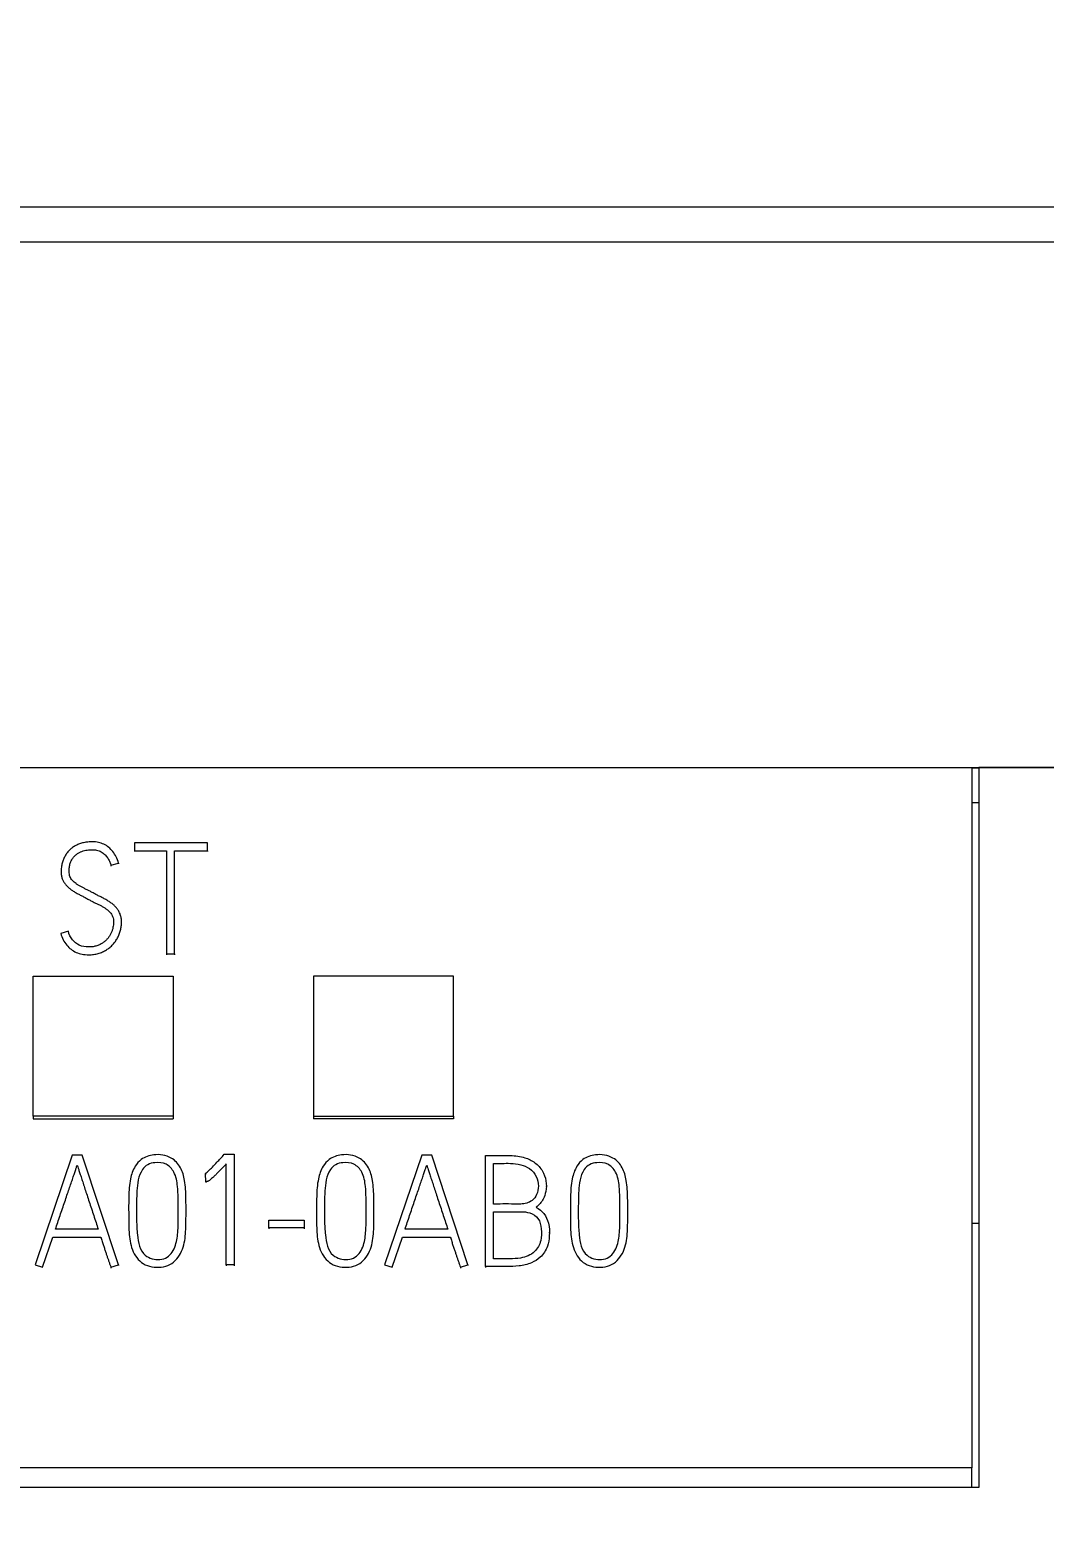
# Model space of a CAD drawing. Header units: millimetres. Extents: x 1359 to 3577, y 1333 to 3557.
# Drawn here: x 2557.92 to 2572.41, y 3042.85 to 3064.09 of the extents above; entities that cross this region are included whole.
import ezdxf

# ---------------------------------------------------------------- set-up
doc = ezdxf.new("R2010")
doc.units = ezdxf.units.MM
doc.set_wipeout_variables(frame=1)
doc.layers.add('000-PI-Oprema', color=30, linetype='Continuous', lineweight=5)
doc.layers.add('002-PI-Kabelska kanalica', color=150, linetype='Continuous')
doc.styles.get("Standard").update_dxf_attribs({"font": 'arial.ttf'})
doc.dimstyles.new('ISO-25', dxfattribs={"dimtxt": 2.5, "dimasz": 2.5, "dimexe": 1.25, "dimexo": 0.625, "dimtad": 1, "dimtxsty": 'Standard', "dimcen": 2.5, "dimadec": 0, "dimazin": 0, "dimtfac": 1, "dimtmove": 0, "dimatfit": 3, "dimfxl": 1, "dimarcsym": 0})

# ---------------------------------------------------------------- blocks, each defined once
blk = doc.blocks.new('IM 155-5 PN ST - 6ES7155-5AA01-0AB0')
blk.add_wipeout([(0, 147.007), (34.8, 147.007), (34.8, 0), (0, 0)])
at = {"color": 0, "linetype": 'ByBlock', "lineweight": 0, "ltscale": 0.25}
blk.add_lwpolyline([(0, 147.007), (34.8, 147.007), (34.8, 0), (0, 0), (0, 147.007)], dxfattribs=at)
at = {"layer": '000-PI-Oprema', "color": 0, "linetype": 'ByBlock', "lineweight": 0}
for p, q in [((29.8, 147), (5, 147)), ((29.8, 147), (29.9, 147)), ((29.8, 147), (29.8, 137.006)), ((34.8, 147.007), (29.9, 147.007)), ((29.9, 146.5), (29.8, 146.5)), ((18.89, 145.93), (17.844, 145.93)), ((17.844, 145.93), (17.844, 145.818)), ((18.89, 145.818), (18.89, 145.93)), ((17.844, 145.818), (18.301, 145.818)), ((17.844, 145.818), (17.844, 145.805)), ((18.301, 145.818), (18.301, 144.345)), ((18.415, 144.345), (18.415, 145.818)), ((18.415, 145.818), (18.89, 145.818)), ((18.89, 145.818), (18.89, 145.805)), ((16.799, 145.521), (16.799, 145.508)), ((17.509, 145.611), (17.618, 145.641)), ((17.509, 145.611), (17.509, 145.598)), ((17.618, 145.641), (17.618, 145.629)), ((16.901, 144.669), (16.792, 144.638)), ((17.66, 144.783), (17.66, 144.796)), ((16.792, 144.638), (16.792, 144.625)), ((18.301, 144.345), (18.415, 144.345)), ((18.301, 144.345), (18.301, 144.332)), ((18.415, 144.345), (18.415, 144.332)), ((16.4, 142.027), (16.4, 144.028)), ((16.4, 144.028), (18.4, 144.028)), ((18.4, 144.028), (18.4, 142.027)), ((20.4, 144.028), (20.4, 142.027)), ((22.4, 144.028), (20.4, 144.028)), ((22.4, 142.027), (22.4, 144.028)), ((18.4, 142.027), (16.4, 142.027)), ((16.4, 142.027), (16.4, 141.989)), ((16.4, 141.989), (18.4, 141.989)), ((18.4, 142.027), (18.4, 141.989)), ((20.4, 142.027), (22.4, 142.027)), ((20.4, 142.027), (20.4, 141.989)), ((22.4, 141.989), (20.4, 141.989)), ((22.4, 142.027), (22.4, 141.989)), ((16.957, 141.471), (16.426, 139.906)), ((17.099, 141.471), (16.957, 141.471)), ((17.616, 139.906), (17.099, 141.471)), ((19.128, 141.483), (19.267, 141.483)), ((19.267, 141.483), (19.267, 139.903)), ((21.947, 141.471), (21.417, 139.906)), ((22.09, 141.471), (21.947, 141.471)), ((22.607, 139.906), (22.09, 141.471)), ((22.857, 139.881), (22.857, 141.466)), ((19.156, 139.903), (19.156, 141.347)), ((22.971, 140.773), (22.971, 141.354)), ((18.866, 141.092), (18.859, 141.209)), ((18.859, 141.209), (18.859, 141.196)), ((18.866, 141.092), (18.866, 141.079)), ((23.726, 141.022), (23.726, 141.035)), ((17.762, 140.712), (17.762, 140.699)), ((18.581, 140.68), (18.581, 140.693)), ((20.445, 140.712), (20.445, 140.699)), ((21.264, 140.68), (21.264, 140.693)), ((22.971, 139.991), (22.971, 140.663)), ((24.069, 140.712), (24.069, 140.699)), ((24.888, 140.68), (24.888, 140.693)), ((17.327, 140.412), (16.717, 140.412)), ((19.764, 140.544), (20.27, 140.544)), ((19.764, 140.432), (19.764, 140.544)), ((19.764, 140.432), (19.764, 140.419)), ((20.27, 140.432), (19.764, 140.432)), ((20.27, 140.544), (20.27, 140.432)), ((20.27, 140.432), (20.27, 140.419)), ((22.318, 140.412), (21.708, 140.412)), ((29.8, 140.5), (29.9, 140.5)), ((16.533, 139.87), (16.679, 140.3)), ((16.679, 140.3), (17.365, 140.3)), ((17.365, 140.3), (17.365, 140.287)), ((21.524, 139.87), (21.67, 140.3)), ((21.67, 140.3), (22.356, 140.3)), ((22.356, 140.3), (22.356, 140.287)), ((23.77, 140.356), (23.77, 140.369)), ((16.426, 139.906), (16.533, 139.87)), ((17.507, 139.87), (17.616, 139.906)), ((17.507, 139.87), (17.507, 139.858)), ((17.616, 139.906), (17.616, 139.893)), ((19.267, 139.903), (19.156, 139.903)), ((19.156, 139.903), (19.156, 139.89)), ((19.267, 139.903), (19.267, 139.89)), ((21.417, 139.906), (21.524, 139.87)), ((22.498, 139.87), (22.607, 139.906)), ((22.498, 139.87), (22.498, 139.858)), ((22.607, 139.906), (22.607, 139.893)), ((22.857, 139.881), (22.857, 139.869)), ((29.8, 137.006), (5, 137.006)), ((29.8, 136.726), (29.8, 137.006)), ((29.9, 136.726), (4.9, 136.726))]:
    blk.add_line(p, q, dxfattribs=at)
for points, knots in [([(29.9, 147.007), (29.9, 145.414), (29.9, 141.989), (29.9, 138.561), (29.9, 136.726)], [0, 0, 0, 0, 0.464934, 1, 1, 1, 1]), ([(17.618, 145.641), (17.609, 145.672), (17.586, 145.73), (17.539, 145.806), (17.48, 145.868), (17.41, 145.913), (17.331, 145.94), (17.254, 145.947), (17.182, 145.943), (17.12, 145.933), (17.062, 145.917), (17.009, 145.894), (16.962, 145.865), (16.92, 145.831), (16.884, 145.79), (16.854, 145.745), (16.83, 145.694), (16.812, 145.639), (16.801, 145.58), (16.798, 145.521), (16.801, 145.467), (16.812, 145.419), (16.832, 145.377), (16.858, 145.34), (16.888, 145.306), (16.923, 145.275), (16.962, 145.247), (17.004, 145.22), (17.049, 145.196), (17.096, 145.173), (17.143, 145.148), (17.189, 145.122), (17.234, 145.098), (17.279, 145.075), (17.322, 145.055), (17.364, 145.035), (17.402, 145.013), (17.437, 144.991), (17.468, 144.966), (17.495, 144.939), (17.518, 144.91), (17.535, 144.877), (17.545, 144.838), (17.548, 144.799), (17.545, 144.76), (17.539, 144.723), (17.529, 144.683), (17.514, 144.643), (17.493, 144.605), (17.468, 144.569), (17.437, 144.535), (17.399, 144.505), (17.357, 144.479), (17.308, 144.458), (17.252, 144.446), (17.167, 144.441), (17.057, 144.456), (16.95, 144.542), (16.91, 144.624), (16.901, 144.669)], [0, 0, 0, 0, 0.029502, 0.056552, 0.082213, 0.107035, 0.131706, 0.157625, 0.177725, 0.196768, 0.215008, 0.232485, 0.249262, 0.265692, 0.282067, 0.298646, 0.315747, 0.333416, 0.35172, 0.370963, 0.387214, 0.402039, 0.415923, 0.429557, 0.443355, 0.457518, 0.472137, 0.48722, 0.502837, 0.518847, 0.535063, 0.551489, 0.567151, 0.582304, 0.596956, 0.611001, 0.624363, 0.637091, 0.649186, 0.660727, 0.671894, 0.683121, 0.695107, 0.708316, 0.719066, 0.730707, 0.743348, 0.756492, 0.769735, 0.783289, 0.797204, 0.811603, 0.826753, 0.842746, 0.859925, 0.878764, 0.920226, 0.957605, 1, 1, 1, 1]), ([(16.792, 144.638), (16.802, 144.606), (16.824, 144.547), (16.874, 144.469), (16.937, 144.407), (17.012, 144.363), (17.098, 144.337), (17.183, 144.33), (17.261, 144.335), (17.327, 144.348), (17.388, 144.371), (17.444, 144.401), (17.493, 144.436), (17.537, 144.477), (17.574, 144.523), (17.605, 144.573), (17.629, 144.626), (17.647, 144.682), (17.658, 144.739), (17.661, 144.797), (17.658, 144.853), (17.645, 144.906), (17.624, 144.953), (17.596, 144.994), (17.563, 145.031), (17.525, 145.063), (17.483, 145.093), (17.438, 145.121), (17.39, 145.145), (17.341, 145.169), (17.292, 145.195), (17.245, 145.22), (17.2, 145.244), (17.158, 145.265), (17.117, 145.286), (17.079, 145.305), (17.043, 145.326), (17.011, 145.347), (16.983, 145.369), (16.958, 145.393), (16.938, 145.42), (16.923, 145.449), (16.914, 145.483), (16.911, 145.528), (16.915, 145.581), (16.926, 145.638), (16.948, 145.686), (16.975, 145.725), (17.006, 145.758), (17.04, 145.783), (17.076, 145.802), (17.113, 145.816), (17.151, 145.825), (17.187, 145.829), (17.218, 145.832), (17.251, 145.833), (17.286, 145.831), (17.322, 145.824), (17.355, 145.811), (17.384, 145.794), (17.409, 145.775), (17.432, 145.753), (17.451, 145.73), (17.468, 145.706), (17.482, 145.681), (17.493, 145.656), (17.502, 145.633), (17.507, 145.618), (17.509, 145.611)], [0, 0, 0, 0, 0.030216, 0.057834, 0.084112, 0.110126, 0.13699, 0.166062, 0.187444, 0.207786, 0.227532, 0.246694, 0.265147, 0.28321, 0.301078, 0.318906, 0.33698, 0.354995, 0.372624, 0.390132, 0.408102, 0.424528, 0.439934, 0.454952, 0.469937, 0.485134, 0.500714, 0.516729, 0.533253, 0.550073, 0.566929, 0.583824, 0.598837, 0.613277, 0.627146, 0.64033, 0.652736, 0.664395, 0.675364, 0.685785, 0.695827, 0.705789, 0.716159, 0.727332, 0.74751, 0.765141, 0.780786, 0.795151, 0.808601, 0.821478, 0.833928, 0.845962, 0.857807, 0.868933, 0.878649, 0.88698, 0.899043, 0.910208, 0.920757, 0.930874, 0.940594, 0.950061, 0.959303, 0.96829, 0.9771, 0.985473, 0.993098, 1, 1, 1, 1]), ([(18.248, 141.472), (18.291, 141.464), (18.396, 141.431), (18.515, 141.298), (18.572, 141.089), (18.582, 140.856), (18.581, 140.601), (18.58, 140.347), (18.54, 140.091), (18.369, 139.877), (18.134, 139.857), (17.924, 139.928), (17.796, 140.115), (17.762, 140.371), (17.763, 140.625), (17.761, 140.879), (17.775, 141.113), (17.835, 141.298), (17.951, 141.432), (18.098, 141.482), (18.206, 141.479), (18.248, 141.472)], [0, 0, 0, 0, 0.03125, 0.078125, 0.125, 0.1875, 0.25, 0.3125, 0.375, 0.4375, 0.5, 0.53125, 0.59375, 0.65625, 0.71875, 0.78125, 0.84375, 0.890625, 0.921875, 0.96875, 1, 1, 1, 1]), ([(18.859, 141.209), (18.874, 141.221), (18.908, 141.25), (18.962, 141.305), (19.018, 141.364), (19.075, 141.425), (19.109, 141.463), (19.128, 141.483)], [0, 0, 0, 0, 0.14828, 0.351812, 0.596934, 0.786757, 1, 1, 1, 1]), ([(20.931, 141.472), (20.974, 141.464), (21.079, 141.431), (21.198, 141.298), (21.255, 141.089), (21.265, 140.856), (21.264, 140.601), (21.263, 140.347), (21.223, 140.091), (21.052, 139.877), (20.817, 139.857), (20.607, 139.928), (20.478, 140.115), (20.445, 140.371), (20.445, 140.625), (20.444, 140.879), (20.458, 141.113), (20.518, 141.298), (20.634, 141.432), (20.781, 141.482), (20.889, 141.479), (20.931, 141.472)], [0, 0, 0, 0, 0.03125, 0.078125, 0.125, 0.1875, 0.25, 0.3125, 0.375, 0.4375, 0.5, 0.53125, 0.59375, 0.65625, 0.71875, 0.78125, 0.84375, 0.890625, 0.921875, 0.96875, 1, 1, 1, 1]), ([(22.857, 141.466), (22.917, 141.466), (23.035, 141.465), (23.223, 141.47), (23.407, 141.45), (23.567, 141.37), (23.677, 141.253), (23.729, 141.105), (23.727, 140.964), (23.681, 140.827), (23.622, 140.76), (23.579, 140.727)], [0, 0, 0, 0, 0.121643, 0.243286, 0.387149, 0.495953, 0.606289, 0.707943, 0.813996, 0.893419, 1, 1, 1, 1]), ([(24.555, 141.472), (24.598, 141.464), (24.703, 141.431), (24.822, 141.298), (24.879, 141.089), (24.888, 140.856), (24.888, 140.601), (24.887, 140.347), (24.847, 140.091), (24.676, 139.877), (24.441, 139.857), (24.231, 139.928), (24.102, 140.115), (24.069, 140.371), (24.069, 140.625), (24.068, 140.879), (24.082, 141.113), (24.142, 141.298), (24.257, 141.432), (24.405, 141.482), (24.513, 141.479), (24.555, 141.472)], [0, 0, 0, 0, 0.03125, 0.078125, 0.125, 0.1875, 0.25, 0.3125, 0.375, 0.4375, 0.5, 0.53125, 0.59375, 0.65625, 0.71875, 0.78125, 0.84375, 0.890625, 0.921875, 0.96875, 1, 1, 1, 1]), ([(16.717, 140.412), (16.728, 140.444), (16.75, 140.51), (16.783, 140.608), (16.817, 140.707), (16.85, 140.804), (16.881, 140.898), (16.912, 140.985), (16.94, 141.067), (16.965, 141.141), (16.986, 141.206), (17.004, 141.26), (17.018, 141.3), (17.025, 141.321), (17.028, 141.33)], [0, 0, 0, 0, 0.106118, 0.213594, 0.322428, 0.429305, 0.530911, 0.627246, 0.716632, 0.797389, 0.869519, 0.929228, 0.972722, 1, 1, 1, 1]), ([(17.028, 141.33), (17.03, 141.321), (17.038, 141.3), (17.05, 141.26), (17.068, 141.206), (17.089, 141.141), (17.113, 141.067), (17.139, 140.985), (17.168, 140.898), (17.199, 140.804), (17.231, 140.707), (17.264, 140.609), (17.296, 140.51), (17.317, 140.444), (17.327, 140.412)], [0, 0, 0, 0, 0.027336, 0.070868, 0.130595, 0.202708, 0.283396, 0.372662, 0.4689, 0.570509, 0.677489, 0.786433, 0.893936, 1, 1, 1, 1]), ([(18.036, 141.335), (18.067, 141.352), (18.155, 141.371), (18.304, 141.361), (18.433, 141.218), (18.47, 140.988), (18.47, 140.708), (18.472, 140.427), (18.445, 140.183), (18.333, 139.983), (18.128, 139.97), (17.926, 140.067), (17.885, 140.305), (17.874, 140.536), (17.875, 140.75), (17.877, 140.942), (17.894, 141.117), (17.94, 141.254), (18.006, 141.319), (18.036, 141.335)], [0, 0, 0, 0, 0.03125, 0.078125, 0.125, 0.1875, 0.28125, 0.375, 0.4375, 0.5, 0.5625, 0.59375, 0.6875, 0.75, 0.8125, 0.875, 0.921875, 0.96875, 1, 1, 1, 1]), ([(19.156, 141.347), (19.139, 141.328), (19.105, 141.293), (19.059, 141.245), (19.02, 141.205), (18.987, 141.173), (18.96, 141.147), (18.936, 141.127), (18.917, 141.112), (18.902, 141.102), (18.89, 141.096), (18.88, 141.094), (18.873, 141.092), (18.868, 141.092), (18.866, 141.092)], [0, 0, 0, 0, 0.200504, 0.370797, 0.510902, 0.6264, 0.722885, 0.800448, 0.861213, 0.907383, 0.939504, 0.963232, 0.983337, 1, 1, 1, 1]), ([(20.719, 141.335), (20.75, 141.352), (20.838, 141.371), (20.987, 141.361), (21.116, 141.218), (21.153, 140.988), (21.153, 140.708), (21.154, 140.427), (21.128, 140.183), (21.016, 139.983), (20.811, 139.97), (20.609, 140.067), (20.568, 140.305), (20.557, 140.536), (20.558, 140.75), (20.56, 140.942), (20.577, 141.117), (20.623, 141.254), (20.688, 141.319), (20.719, 141.335)], [0, 0, 0, 0, 0.03125, 0.078125, 0.125, 0.1875, 0.28125, 0.375, 0.4375, 0.5, 0.5625, 0.59375, 0.6875, 0.75, 0.8125, 0.875, 0.921875, 0.96875, 1, 1, 1, 1]), ([(21.708, 140.412), (21.719, 140.444), (21.741, 140.51), (21.774, 140.608), (21.807, 140.707), (21.84, 140.804), (21.872, 140.898), (21.902, 140.985), (21.93, 141.067), (21.956, 141.141), (21.977, 141.206), (21.995, 141.26), (22.008, 141.3), (22.016, 141.321), (22.019, 141.33)], [0, 0, 0, 0, 0.106118, 0.213594, 0.322428, 0.429305, 0.530911, 0.627246, 0.716632, 0.797389, 0.869519, 0.929228, 0.972722, 1, 1, 1, 1]), ([(22.019, 141.33), (22.021, 141.321), (22.028, 141.3), (22.041, 141.26), (22.059, 141.206), (22.079, 141.141), (22.104, 141.067), (22.13, 140.985), (22.159, 140.898), (22.19, 140.804), (22.222, 140.707), (22.254, 140.609), (22.287, 140.51), (22.308, 140.444), (22.318, 140.412)], [0, 0, 0, 0, 0.027336, 0.070868, 0.130595, 0.202708, 0.283396, 0.372662, 0.4689, 0.570509, 0.677489, 0.786433, 0.893936, 1, 1, 1, 1]), ([(22.971, 141.354), (23.011, 141.354), (23.091, 141.353), (23.222, 141.356), (23.358, 141.344), (23.493, 141.284), (23.594, 141.176), (23.62, 141.034), (23.598, 140.91), (23.514, 140.797), (23.371, 140.767), (23.218, 140.775), (23.088, 140.773), (23.002, 140.773), (22.971, 140.773)], [0, 0, 0, 0, 0.075119, 0.150238, 0.243458, 0.327043, 0.420084, 0.508122, 0.586774, 0.652623, 0.758792, 0.840224, 0.940646, 1, 1, 1, 1]), ([(24.343, 141.335), (24.374, 141.352), (24.462, 141.371), (24.611, 141.361), (24.74, 141.218), (24.776, 140.988), (24.776, 140.708), (24.778, 140.427), (24.752, 140.183), (24.64, 139.983), (24.434, 139.97), (24.232, 140.067), (24.192, 140.305), (24.181, 140.536), (24.182, 140.75), (24.184, 140.942), (24.201, 141.117), (24.247, 141.254), (24.312, 141.319), (24.343, 141.335)], [0, 0, 0, 0, 0.03125, 0.078125, 0.125, 0.1875, 0.28125, 0.375, 0.4375, 0.5, 0.5625, 0.59375, 0.6875, 0.75, 0.8125, 0.875, 0.921875, 0.96875, 1, 1, 1, 1]), ([(23.579, 140.727), (23.624, 140.703), (23.701, 140.643), (23.768, 140.491), (23.774, 140.328), (23.748, 140.155), (23.656, 140.013), (23.505, 139.922), (23.338, 139.882), (23.16, 139.881), (23.001, 139.881), (22.899, 139.881), (22.857, 139.881)], [0, 0, 0, 0, 0.087245, 0.182386, 0.294261, 0.388065, 0.503014, 0.594491, 0.706423, 0.813857, 0.922444, 1, 1, 1, 1]), ([(22.971, 140.663), (23.014, 140.663), (23.114, 140.663), (23.243, 140.662), (23.374, 140.664), (23.496, 140.657), (23.626, 140.571), (23.661, 140.412), (23.658, 140.245), (23.565, 140.065), (23.38, 139.996), (23.207, 139.99), (23.078, 139.992), (22.999, 139.991), (22.971, 139.991)], [0, 0, 0, 0, 0.07271, 0.168911, 0.218691, 0.29369, 0.373088, 0.460898, 0.555952, 0.657986, 0.781995, 0.867536, 0.95134, 1, 1, 1, 1]), ([(17.365, 140.3), (17.371, 140.28), (17.383, 140.241), (17.402, 140.184), (17.419, 140.131), (17.435, 140.082), (17.45, 140.038), (17.465, 139.995), (17.48, 139.953), (17.494, 139.911), (17.503, 139.884), (17.507, 139.87)], [0, 0, 0, 0, 0.138948, 0.27018, 0.393699, 0.508312, 0.612826, 0.707241, 0.810993, 0.908573, 1, 1, 1, 1]), ([(22.356, 140.3), (22.362, 140.28), (22.374, 140.241), (22.392, 140.184), (22.41, 140.131), (22.426, 140.082), (22.441, 140.038), (22.456, 139.995), (22.471, 139.953), (22.485, 139.911), (22.494, 139.884), (22.498, 139.87)], [0, 0, 0, 0, 0.138948, 0.27018, 0.393699, 0.508312, 0.612826, 0.707241, 0.810993, 0.908573, 1, 1, 1, 1])]:
    blk.add_open_spline(points, degree=3, knots=knots, dxfattribs=at)
blk = doc.blocks.new('*D109')
at = {"color": 0, "lineweight": -2, "transparency": 16777216}
for p, q in [((2541.571, 2980.678), (2541.571, 3096.864)), ((2889.571, 2980.678), (2889.571, 3096.864)), ((2544.071, 3095.614), (2887.071, 3095.614))]:
    blk.add_line(p, q, dxfattribs=at)
at = {"color": 0, "transparency": 16777216}
for points in [[(2544.071, 3096.031), (2544.071, 3095.197), (2541.571, 3095.614)], [(2887.071, 3096.031), (2887.071, 3095.197), (2889.571, 3095.614)]]:
    blk.add_solid(points, dxfattribs=at)
at = {"layer": 'Defpoints', "color": 0, "transparency": 16777216}
for p in [(2889.571, 3095.614), (2541.571, 2980.053), (2889.571, 2980.053)]:
    blk.add_point(p, dxfattribs=at)
at = {"color": 0, "transparency": 16777216, "insert": (2715.571, 3097.516), "char_height": 2.5, "attachment_point": 5}
blk.add_mtext('348', dxfattribs=at)

msp = doc.modelspace()

# ---------------------------------------------------------------- linework, layer by layer
at = {"layer": '002-PI-Kabelska kanalica', "color": 0, "linetype": 'ByBlock', "lineweight": 0}
for p, q in [((2909.771, 3061.556), (2531.571, 3061.556)), ((2909.771, 3061.056), (2531.571, 3061.056))]:
    msp.add_line(p, q, dxfattribs=at)

# ---------------------------------------------------------------- block references
msp.add_blockref('IM 155-5 PN ST - 6ES7155-5AA01-0AB0', (2541.571, 2906.55), dxfattribs=at)

# ---------------------------------------------------------------- next in the draw order: dimensions: what is measured, and where the dimension line sits
dim = msp.add_linear_dim(base=(2889.571, 3095.614), p1=(2541.571, 2980.053), p2=(2889.571, 2980.053), dimstyle='ISO-25')
dim.commit()
dim.dimension.update_dxf_attribs({"geometry": '*D109', "text_midpoint": (2715.571, 3097.516)})

doc.saveas('drawing.dxf')
